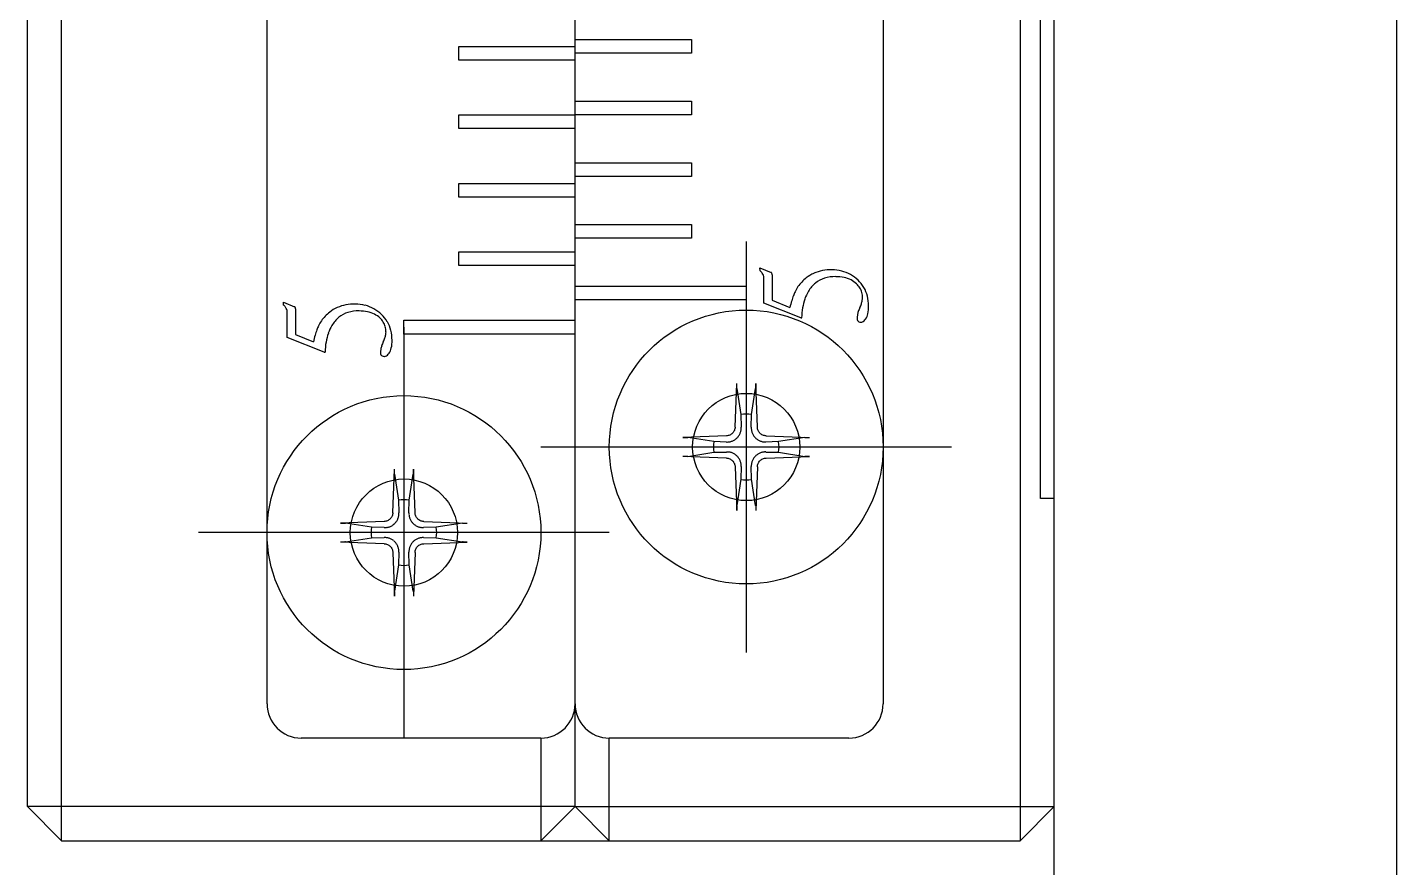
# Model space of a CAD drawing. Extents: x 1 to 277, y 0 to 196.
# Drawn here: x 171.95 to 191.95, y 96.62 to 108.89 of the extents above; entities that cross this region are included whole.
import ezdxf

# ---------------------------------------------------------------- set-up
doc = ezdxf.new("R2010")
doc.units = 0
doc.linetypes.add('CENTER', pattern=[50.8, 31.75, -6.35, 6.35, -6.35])
doc.layers.get('0').update_dxf_attribs({"linetype": 'CONTINUOUS'})
doc.layers.add('CENTER', color=1, linetype='CENTER')

msp = doc.modelspace()

# ---------------------------------------------------------------- linework, layer by layer
at = {"color": 7, "linetype": 'CONTINUOUS'}
for p, q in [((172.45, 97.01), (172.45, 122.01)), ((186.45, 122.01), (186.45, 97.01)), ((186.95, 84.51), (186.95, 122.01)), ((191.95, 122.01), (191.95, 89.51)), ((171.95, 97.51), (171.95, 121.51)), ((179.95, 97.51), (179.95, 121.51)), ((175.45, 99.01), (175.45, 120.01)), ((184.45, 120.01), (184.45, 99.01)), ((186.75, 102.01), (186.75, 117.01)), ((178.25, 108.41), (178.25, 108.61)), ((178.25, 108.61), (179.95, 108.61)), ((179.95, 108.71), (181.65, 108.71)), ((181.65, 108.71), (181.65, 108.51)), ((179.95, 108.41), (178.25, 108.41)), ((181.65, 108.51), (179.95, 108.51)), ((179.95, 107.81), (181.65, 107.81)), ((181.65, 107.81), (181.65, 107.61)), ((178.25, 107.41), (178.25, 107.61)), ((178.25, 107.61), (179.95, 107.61)), ((181.65, 107.61), (179.95, 107.61)), ((179.95, 107.41), (178.25, 107.41)), ((179.95, 106.91), (181.65, 106.91)), ((181.65, 106.91), (181.65, 106.71)), ((178.25, 106.41), (178.25, 106.61)), ((178.25, 106.61), (179.95, 106.61)), ((181.65, 106.71), (179.95, 106.71)), ((179.95, 106.41), (178.25, 106.41)), ((179.95, 106.01), (181.65, 106.01)), ((181.65, 106.01), (181.65, 105.81)), ((181.65, 105.81), (179.95, 105.81)), ((178.25, 105.41), (178.25, 105.61)), ((178.25, 105.61), (179.95, 105.61)), ((179.95, 105.41), (178.25, 105.41)), ((182.654, 105.331), (182.65, 105.376)), ((182.65, 105.376), (182.813, 105.309)), ((182.707, 104.861), (182.707, 105.234)), ((182.827, 105.276), (182.827, 104.905)), ((179.95, 105.11), (182.45, 105.11)), ((182.45, 105.11), (182.45, 104.91)), ((175.693, 104.831), (175.689, 104.876)), ((175.689, 104.876), (175.852, 104.809)), ((182.45, 104.91), (179.95, 104.91)), ((183.247, 104.647), (182.707, 104.861)), ((182.827, 104.905), (183.088, 104.795)), ((175.746, 104.361), (175.746, 104.734)), ((175.866, 104.776), (175.866, 104.405)), ((177.45, 104.41), (177.45, 104.61)), ((177.45, 104.61), (179.95, 104.61)), ((175.866, 104.405), (176.127, 104.295)), ((179.95, 104.41), (177.45, 104.41)), ((176.286, 104.147), (175.746, 104.361)), ((182.287, 103.05), (182.312, 103.686)), ((182.311, 103.665), (182.312, 103.676)), ((182.311, 103.655), (182.311, 103.665)), ((182.311, 103.65), (182.311, 103.655)), ((182.311, 103.645), (182.311, 103.65)), ((182.312, 103.635), (182.311, 103.645)), ((182.312, 103.676), (182.312, 103.686)), ((182.312, 103.631), (182.312, 103.635)), ((182.312, 103.627), (182.312, 103.631)), ((182.312, 103.623), (182.312, 103.627)), ((182.312, 103.62), (182.312, 103.623)), ((182.313, 103.617), (182.312, 103.62)), ((182.313, 103.614), (182.313, 103.617)), ((182.313, 103.614), (182.373, 103.233)), ((182.527, 103.233), (182.587, 103.614)), ((182.588, 103.62), (182.587, 103.617)), ((182.587, 103.617), (182.587, 103.614)), ((182.588, 103.686), (182.588, 103.676)), ((182.613, 103.05), (182.588, 103.686)), ((182.588, 103.676), (182.589, 103.665)), ((182.589, 103.645), (182.588, 103.635)), ((182.588, 103.635), (182.588, 103.631)), ((182.588, 103.631), (182.588, 103.627)), ((182.588, 103.627), (182.588, 103.623)), ((182.588, 103.623), (182.588, 103.62)), ((182.589, 103.665), (182.589, 103.655)), ((182.589, 103.655), (182.589, 103.65)), ((182.589, 103.65), (182.589, 103.645)), ((182.373, 103.233), (182.377, 103.048)), ((182.523, 103.048), (182.527, 103.233)), ((182.277, 103.002), (182.271, 102.991)), ((182.281, 103.014), (182.277, 103.002)), ((182.284, 103.026), (182.281, 103.014)), ((182.286, 103.038), (182.284, 103.026)), ((182.287, 103.05), (182.286, 103.038)), ((182.614, 103.037), (182.613, 103.05)), ((182.616, 103.025), (182.614, 103.037)), ((182.619, 103.013), (182.616, 103.025)), ((182.623, 103.002), (182.619, 103.013)), ((182.629, 102.99), (182.623, 103.002)), ((182.161, 102.923), (181.524, 102.898)), ((181.524, 102.898), (181.535, 102.899)), ((181.535, 102.899), (181.545, 102.899)), ((181.545, 102.899), (181.556, 102.899)), ((181.556, 102.899), (181.561, 102.899)), ((181.561, 102.899), (181.566, 102.899)), ((181.566, 102.899), (181.575, 102.899)), ((181.575, 102.899), (181.579, 102.899)), ((181.579, 102.899), (181.583, 102.898)), ((181.583, 102.898), (181.587, 102.898)), ((181.587, 102.898), (181.59, 102.898)), ((181.59, 102.898), (181.593, 102.898)), ((181.593, 102.898), (181.596, 102.897)), ((181.978, 102.838), (181.596, 102.897)), ((182.163, 102.833), (181.978, 102.838)), ((182.173, 102.924), (182.161, 102.923)), ((182.185, 102.926), (182.173, 102.924)), ((182.197, 102.929), (182.185, 102.926)), ((182.209, 102.934), (182.197, 102.929)), ((182.22, 102.939), (182.209, 102.934)), ((182.231, 102.946), (182.22, 102.939)), ((182.24, 102.953), (182.231, 102.946)), ((182.249, 102.961), (182.24, 102.953)), ((182.257, 102.97), (182.249, 102.961)), ((182.265, 102.98), (182.257, 102.97)), ((182.271, 102.991), (182.265, 102.98)), ((182.635, 102.98), (182.629, 102.99)), ((182.643, 102.97), (182.635, 102.98)), ((182.651, 102.961), (182.643, 102.97)), ((182.66, 102.953), (182.651, 102.961)), ((182.67, 102.946), (182.66, 102.953)), ((182.68, 102.939), (182.67, 102.946)), ((182.691, 102.934), (182.68, 102.939)), ((182.703, 102.929), (182.691, 102.934)), ((182.715, 102.926), (182.703, 102.929)), ((182.727, 102.924), (182.715, 102.926)), ((182.739, 102.923), (182.727, 102.924)), ((182.922, 102.838), (182.737, 102.833)), ((182.739, 102.923), (183.376, 102.898)), ((183.304, 102.897), (182.922, 102.838)), ((183.304, 102.897), (183.307, 102.898)), ((183.307, 102.898), (183.31, 102.898)), ((183.31, 102.898), (183.313, 102.898)), ((183.313, 102.898), (183.317, 102.898)), ((183.317, 102.898), (183.321, 102.899)), ((183.321, 102.899), (183.325, 102.899)), ((183.325, 102.899), (183.334, 102.899)), ((183.334, 102.899), (183.339, 102.899)), ((183.339, 102.899), (183.344, 102.899)), ((183.344, 102.899), (183.355, 102.899)), ((183.355, 102.899), (183.365, 102.899)), ((183.365, 102.899), (183.376, 102.898)), ((181.535, 102.622), (181.524, 102.622)), ((182.161, 102.598), (181.524, 102.622)), ((181.545, 102.622), (181.535, 102.622)), ((181.556, 102.622), (181.545, 102.622)), ((181.561, 102.622), (181.556, 102.622)), ((181.566, 102.622), (181.561, 102.622)), ((181.575, 102.622), (181.566, 102.622)), ((181.579, 102.622), (181.575, 102.622)), ((181.583, 102.622), (181.579, 102.622)), ((181.587, 102.623), (181.583, 102.622)), ((181.59, 102.623), (181.587, 102.623)), ((181.593, 102.623), (181.59, 102.623)), ((181.596, 102.623), (181.593, 102.623)), ((181.596, 102.623), (181.978, 102.683)), ((181.978, 102.683), (182.163, 102.687)), ((182.737, 102.687), (182.922, 102.683)), ((182.739, 102.598), (183.376, 102.622)), ((182.922, 102.683), (183.304, 102.623)), ((183.307, 102.623), (183.304, 102.623)), ((183.31, 102.623), (183.307, 102.623)), ((183.313, 102.623), (183.31, 102.623)), ((183.317, 102.622), (183.313, 102.623)), ((183.321, 102.622), (183.317, 102.622)), ((183.325, 102.622), (183.321, 102.622)), ((183.334, 102.622), (183.325, 102.622)), ((183.339, 102.622), (183.334, 102.622)), ((183.344, 102.622), (183.339, 102.622)), ((183.355, 102.622), (183.344, 102.622)), ((183.365, 102.622), (183.355, 102.622)), ((183.376, 102.622), (183.365, 102.622)), ((177.287, 101.8), (177.312, 102.436)), ((177.311, 102.415), (177.312, 102.426)), ((177.311, 102.405), (177.311, 102.415)), ((177.311, 102.4), (177.311, 102.405)), ((177.312, 102.426), (177.312, 102.436)), ((177.588, 102.436), (177.588, 102.426)), ((177.613, 101.8), (177.588, 102.436)), ((177.588, 102.426), (177.589, 102.415)), ((177.589, 102.415), (177.589, 102.405)), ((177.589, 102.405), (177.589, 102.4)), ((182.161, 102.598), (182.173, 102.597)), ((182.173, 102.597), (182.185, 102.595)), ((182.185, 102.595), (182.197, 102.592)), ((182.197, 102.592), (182.209, 102.587)), ((182.209, 102.587), (182.22, 102.582)), ((182.22, 102.582), (182.23, 102.575)), ((182.23, 102.575), (182.24, 102.568)), ((182.24, 102.568), (182.249, 102.56)), ((182.249, 102.56), (182.257, 102.551)), ((182.257, 102.551), (182.265, 102.541)), ((182.265, 102.541), (182.271, 102.53)), ((182.271, 102.53), (182.277, 102.519)), ((182.277, 102.519), (182.281, 102.508)), ((182.281, 102.508), (182.284, 102.495)), ((182.284, 102.495), (182.286, 102.483)), ((182.286, 102.483), (182.287, 102.471)), ((182.287, 102.471), (182.312, 101.834)), ((182.377, 102.473), (182.373, 102.288)), ((182.527, 102.288), (182.523, 102.473)), ((182.613, 102.471), (182.588, 101.834)), ((182.613, 102.471), (182.614, 102.483)), ((182.614, 102.483), (182.616, 102.495)), ((182.616, 102.495), (182.619, 102.507)), ((182.619, 102.507), (182.623, 102.519)), ((182.623, 102.519), (182.629, 102.53)), ((182.629, 102.53), (182.635, 102.541)), ((182.635, 102.541), (182.643, 102.551)), ((182.643, 102.551), (182.651, 102.56)), ((182.651, 102.56), (182.66, 102.568)), ((182.66, 102.568), (182.669, 102.575)), ((182.669, 102.575), (182.68, 102.582)), ((182.68, 102.582), (182.691, 102.587)), ((182.691, 102.587), (182.703, 102.592)), ((182.703, 102.592), (182.715, 102.595)), ((182.715, 102.595), (182.727, 102.597)), ((182.727, 102.597), (182.739, 102.598)), ((177.311, 102.395), (177.311, 102.4)), ((177.312, 102.385), (177.311, 102.395)), ((177.312, 102.381), (177.312, 102.385)), ((177.312, 102.377), (177.312, 102.381)), ((177.312, 102.373), (177.312, 102.377)), ((177.312, 102.37), (177.312, 102.373)), ((177.313, 102.367), (177.312, 102.37)), ((177.313, 102.364), (177.313, 102.367)), ((177.313, 102.364), (177.373, 101.983)), ((177.527, 101.983), (177.587, 102.364)), ((177.588, 102.37), (177.587, 102.367)), ((177.587, 102.367), (177.587, 102.364)), ((177.589, 102.395), (177.588, 102.385)), ((177.588, 102.385), (177.588, 102.381)), ((177.588, 102.381), (177.588, 102.377)), ((177.588, 102.377), (177.588, 102.373)), ((177.588, 102.373), (177.588, 102.37)), ((177.589, 102.4), (177.589, 102.395)), ((182.373, 102.288), (182.313, 101.906)), ((182.587, 101.906), (182.527, 102.288)), ((186.95, 102.01), (186.75, 102.01)), ((177.373, 101.983), (177.377, 101.798)), ((177.523, 101.798), (177.527, 101.983)), ((182.311, 101.876), (182.312, 101.885)), ((182.311, 101.871), (182.311, 101.876)), ((182.311, 101.866), (182.311, 101.871)), ((182.311, 101.855), (182.311, 101.866)), ((182.312, 101.845), (182.311, 101.855)), ((182.312, 101.901), (182.313, 101.904)), ((182.312, 101.897), (182.312, 101.901)), ((182.312, 101.894), (182.312, 101.897)), ((182.312, 101.89), (182.312, 101.894)), ((182.312, 101.885), (182.312, 101.89)), ((182.312, 101.834), (182.312, 101.845)), ((182.313, 101.904), (182.313, 101.906)), ((182.587, 101.906), (182.587, 101.904)), ((182.587, 101.904), (182.588, 101.901)), ((182.588, 101.901), (182.588, 101.897)), ((182.588, 101.897), (182.588, 101.894)), ((182.588, 101.894), (182.588, 101.89)), ((182.588, 101.89), (182.588, 101.885)), ((182.588, 101.885), (182.589, 101.876)), ((182.589, 101.855), (182.588, 101.845)), ((182.588, 101.845), (182.588, 101.834)), ((182.589, 101.876), (182.589, 101.871)), ((182.589, 101.871), (182.589, 101.866)), ((182.589, 101.866), (182.589, 101.855)), ((177.161, 101.673), (176.524, 101.648)), ((176.524, 101.648), (176.535, 101.649)), ((176.535, 101.649), (176.545, 101.649)), ((176.545, 101.649), (176.556, 101.649)), ((176.556, 101.649), (176.561, 101.649)), ((176.561, 101.649), (176.566, 101.649)), ((176.566, 101.649), (176.575, 101.649)), ((176.575, 101.649), (176.579, 101.649)), ((176.579, 101.649), (176.583, 101.648)), ((176.583, 101.648), (176.587, 101.648)), ((176.587, 101.648), (176.59, 101.648)), ((176.59, 101.648), (176.593, 101.648)), ((176.593, 101.648), (176.596, 101.647)), ((176.978, 101.588), (176.596, 101.647)), ((177.173, 101.674), (177.161, 101.673)), ((177.185, 101.676), (177.173, 101.674)), ((177.197, 101.679), (177.185, 101.676)), ((177.209, 101.684), (177.197, 101.679)), ((177.22, 101.689), (177.209, 101.684)), ((177.231, 101.696), (177.22, 101.689)), ((177.24, 101.703), (177.231, 101.696)), ((177.249, 101.711), (177.24, 101.703)), ((177.257, 101.72), (177.249, 101.711)), ((177.265, 101.73), (177.257, 101.72)), ((177.271, 101.741), (177.265, 101.73)), ((177.277, 101.752), (177.271, 101.741)), ((177.281, 101.764), (177.277, 101.752)), ((177.284, 101.776), (177.281, 101.764)), ((177.286, 101.788), (177.284, 101.776)), ((177.287, 101.8), (177.286, 101.788)), ((177.614, 101.787), (177.613, 101.8)), ((177.616, 101.775), (177.614, 101.787)), ((177.619, 101.763), (177.616, 101.775)), ((177.623, 101.752), (177.619, 101.763)), ((177.629, 101.74), (177.623, 101.752)), ((177.635, 101.73), (177.629, 101.74)), ((177.643, 101.72), (177.635, 101.73)), ((177.651, 101.711), (177.643, 101.72)), ((177.66, 101.703), (177.651, 101.711)), ((177.67, 101.696), (177.66, 101.703)), ((177.68, 101.689), (177.67, 101.696)), ((177.691, 101.684), (177.68, 101.689)), ((177.703, 101.679), (177.691, 101.684)), ((177.715, 101.676), (177.703, 101.679)), ((177.727, 101.674), (177.715, 101.676)), ((177.739, 101.673), (177.727, 101.674)), ((177.739, 101.673), (178.376, 101.648)), ((178.304, 101.647), (177.922, 101.588)), ((178.304, 101.647), (178.307, 101.648)), ((178.307, 101.648), (178.31, 101.648)), ((178.31, 101.648), (178.313, 101.648)), ((178.313, 101.648), (178.317, 101.648)), ((178.317, 101.648), (178.321, 101.649)), ((178.321, 101.649), (178.325, 101.649)), ((178.325, 101.649), (178.334, 101.649)), ((178.334, 101.649), (178.339, 101.649)), ((178.339, 101.649), (178.344, 101.649)), ((178.344, 101.649), (178.355, 101.649)), ((178.355, 101.649), (178.365, 101.649)), ((178.365, 101.649), (178.376, 101.648)), ((176.596, 101.373), (176.978, 101.433)), ((177.163, 101.583), (176.978, 101.588)), ((176.978, 101.433), (177.163, 101.437)), ((177.922, 101.588), (177.737, 101.583)), ((177.737, 101.437), (177.922, 101.433)), ((177.922, 101.433), (178.304, 101.373)), ((176.535, 101.372), (176.524, 101.372)), ((177.161, 101.348), (176.524, 101.372)), ((176.545, 101.372), (176.535, 101.372)), ((176.556, 101.372), (176.545, 101.372)), ((176.561, 101.372), (176.556, 101.372)), ((176.566, 101.372), (176.561, 101.372)), ((176.575, 101.372), (176.566, 101.372)), ((176.579, 101.372), (176.575, 101.372)), ((176.583, 101.372), (176.579, 101.372)), ((176.587, 101.373), (176.583, 101.372)), ((176.59, 101.373), (176.587, 101.373)), ((176.593, 101.373), (176.59, 101.373)), ((176.596, 101.373), (176.593, 101.373)), ((177.161, 101.348), (177.173, 101.347)), ((177.173, 101.347), (177.185, 101.345)), ((177.185, 101.345), (177.197, 101.342)), ((177.197, 101.342), (177.209, 101.337)), ((177.209, 101.337), (177.22, 101.332)), ((177.22, 101.332), (177.23, 101.325)), ((177.23, 101.325), (177.24, 101.318)), ((177.24, 101.318), (177.249, 101.31)), ((177.249, 101.31), (177.257, 101.301)), ((177.257, 101.301), (177.265, 101.291)), ((177.265, 101.291), (177.271, 101.28)), ((177.271, 101.28), (177.277, 101.269)), ((177.277, 101.269), (177.281, 101.258)), ((177.281, 101.258), (177.284, 101.245)), ((177.284, 101.245), (177.286, 101.233)), ((177.286, 101.233), (177.287, 101.221)), ((177.287, 101.221), (177.312, 100.584)), ((177.377, 101.223), (177.373, 101.038)), ((177.527, 101.038), (177.523, 101.223)), ((177.613, 101.221), (177.588, 100.584)), ((177.613, 101.221), (177.614, 101.233)), ((177.614, 101.233), (177.616, 101.245)), ((177.616, 101.245), (177.619, 101.257)), ((177.619, 101.257), (177.623, 101.269)), ((177.623, 101.269), (177.629, 101.28)), ((177.629, 101.28), (177.635, 101.291)), ((177.635, 101.291), (177.643, 101.301)), ((177.643, 101.301), (177.651, 101.31)), ((177.651, 101.31), (177.66, 101.318)), ((177.66, 101.318), (177.669, 101.325)), ((177.669, 101.325), (177.68, 101.332)), ((177.68, 101.332), (177.691, 101.337)), ((177.691, 101.337), (177.703, 101.342)), ((177.703, 101.342), (177.715, 101.345)), ((177.715, 101.345), (177.727, 101.347)), ((177.727, 101.347), (177.739, 101.348)), ((177.739, 101.348), (178.376, 101.372)), ((178.307, 101.373), (178.304, 101.373)), ((178.31, 101.373), (178.307, 101.373)), ((178.313, 101.373), (178.31, 101.373)), ((178.317, 101.372), (178.313, 101.373)), ((178.321, 101.372), (178.317, 101.372)), ((178.325, 101.372), (178.321, 101.372)), ((178.334, 101.372), (178.325, 101.372)), ((178.339, 101.372), (178.334, 101.372)), ((178.344, 101.372), (178.339, 101.372)), ((178.355, 101.372), (178.344, 101.372)), ((178.365, 101.372), (178.355, 101.372)), ((178.376, 101.372), (178.365, 101.372)), ((177.373, 101.038), (177.313, 100.656)), ((177.587, 100.656), (177.527, 101.038)), ((177.311, 100.626), (177.312, 100.635)), ((177.311, 100.621), (177.311, 100.626)), ((177.311, 100.616), (177.311, 100.621)), ((177.311, 100.605), (177.311, 100.616)), ((177.312, 100.595), (177.311, 100.605)), ((177.312, 100.651), (177.313, 100.654)), ((177.312, 100.647), (177.312, 100.651)), ((177.312, 100.644), (177.312, 100.647)), ((177.312, 100.64), (177.312, 100.644)), ((177.312, 100.635), (177.312, 100.64)), ((177.313, 100.654), (177.313, 100.656)), ((177.587, 100.656), (177.587, 100.654)), ((177.587, 100.654), (177.588, 100.651)), ((177.588, 100.651), (177.588, 100.647)), ((177.588, 100.647), (177.588, 100.644)), ((177.588, 100.644), (177.588, 100.64)), ((177.588, 100.64), (177.588, 100.635)), ((177.588, 100.635), (177.589, 100.626)), ((177.589, 100.605), (177.588, 100.595)), ((177.589, 100.626), (177.589, 100.621)), ((177.589, 100.621), (177.589, 100.616)), ((177.589, 100.616), (177.589, 100.605)), ((177.312, 100.584), (177.312, 100.595)), ((177.588, 100.595), (177.588, 100.584)), ((179.45, 98.51), (175.95, 98.51)), ((179.45, 98.51), (179.45, 97.01)), ((180.45, 97.01), (180.45, 98.51)), ((183.95, 98.51), (180.45, 98.51)), ((179.95, 97.51), (171.95, 97.51)), ((172.45, 97.01), (171.95, 97.51)), ((179.95, 97.51), (179.45, 97.01)), ((179.95, 97.51), (186.95, 97.51)), ((180.45, 97.01), (179.95, 97.51)), ((186.95, 97.51), (186.45, 97.01)), ((172.45, 97.01), (186.45, 97.01))]:
    msp.add_line(p, q, dxfattribs=at)
for centre, radius in [((182.45, 102.76), 2), ((177.45, 101.51), 2), ((182.45, 102.76), 0.783), ((177.45, 101.51), 0.783)]:
    msp.add_circle(centre, radius, dxfattribs=at)
for centre, radius, start, end in [((182.535, 105.188), 0.187, 37.1607, 50.255), ((182.585, 105.226), 0.123, 19.8018, 37.0841), ((182.604, 105.234), 0.103, 359.9573, 19.456), ((182.809, 105.294), 0.0151, 37.0574, 74.0647), ((182.798, 105.287), 0.0281, 11.4538, 35.805), ((182.754, 105.277), 0.0733, 359.1351, 11.9708), ((183.711, 104.743), 0.62, 128.2978, 136.5808), ((183.66, 104.801), 0.543, 114.2446, 127.8899), ((183.67, 104.776), 0.57, 100.8892, 114.1023), ((183.711, 104.849), 0.395, 107.3246, 129.2769), ((183.692, 104.654), 0.694, 89.2215, 100.7983), ((183.743, 104.734), 0.514, 88.4839, 106.8828), ((183.687, 104.708), 0.639, 75.7632, 88.7145), ((183.748, 104.596), 0.651, 78.3503, 89.2247), ((183.71, 104.802), 0.544, 61.19, 75.6305), ((183.792, 104.811), 0.433, 64.0754, 78.3685), ((183.702, 104.792), 0.556, 46.7918, 61.0148), ((183.637, 104.79), 0.53, 153.3872, 160.1611), ((183.649, 104.798), 0.538, 145.5472, 154.6615), ((183.666, 104.786), 0.558, 136.6126, 145.5054), ((183.903, 104.711), 0.633, 149.2808, 160.5721), ((183.754, 104.803), 0.458, 129.8178, 149.7095), ((183.835, 104.901), 0.332, 46.8732, 63.9198), ((183.851, 104.926), 0.303, 31.5113, 45.9675), ((183.745, 104.837), 0.493, 30.7739, 46.7817), ((183.881, 104.945), 0.269, 15.6366, 31.3182), ((183.855, 104.938), 0.295, 0.7211, 15.4421), ((183.758, 104.847), 0.477, 14.1459, 30.5209), ((175.573, 104.688), 0.187, 37.1607, 50.255), ((175.624, 104.726), 0.123, 19.8018, 37.0841), ((175.848, 104.794), 0.0151, 37.0574, 74.0647), ((175.837, 104.787), 0.0281, 11.4538, 35.805), ((176.709, 104.276), 0.57, 100.8892, 114.1023), ((176.731, 104.154), 0.694, 89.2215, 100.7983), ((176.726, 104.208), 0.639, 75.7632, 88.7145), ((176.748, 104.302), 0.544, 61.19, 75.6305), ((185.225, 104.286), 2.197, 163.9631, 166.5892), ((184.232, 104.573), 1.163, 160.0124, 164.0248), ((184.039, 104.663), 0.776, 160.6148, 170.4628), ((183.473, 105.081), 0.698, 335.8334, 340.8777), ((183.76, 104.982), 0.394, 340.7805, 348.1713), ((183.942, 104.945), 0.208, 347.9993, 359.3203), ((183.656, 104.824), 0.581, 359.6263, 13.9812), ((183.717, 104.813), 0.521, 348.2451, 0.7659), ((175.643, 104.734), 0.103, 359.9573, 19.456), ((175.793, 104.777), 0.0733, 359.1351, 11.9708), ((176.688, 104.298), 0.538, 145.5472, 154.6615), ((176.705, 104.286), 0.558, 136.6126, 145.5054), ((176.75, 104.243), 0.62, 128.2978, 136.5808), ((176.699, 104.301), 0.543, 114.2446, 127.8899), ((176.793, 104.303), 0.458, 129.8178, 149.7095), ((176.75, 104.349), 0.395, 107.3246, 129.2769), ((176.782, 104.234), 0.514, 88.4839, 106.8828), ((176.787, 104.096), 0.651, 78.3503, 89.2247), ((176.831, 104.311), 0.433, 64.0754, 78.3685), ((176.741, 104.292), 0.556, 46.7918, 61.0148), ((176.874, 104.401), 0.332, 46.8732, 63.9198), ((176.89, 104.426), 0.303, 31.5113, 45.9675), ((176.784, 104.337), 0.493, 30.7739, 46.7817), ((183.263, 104.692), 0.0479, 250.8609, 259.2763), ((183.256, 104.654), 0.0092, 257.2044, 282.7956), ((183.258, 104.647), 0.00178, 283.6323, 2.6279), ((184.28, 104.623), 1.021, 170.4715, 178.6731), ((184.326, 104.637), 0.257, 169.2315, 179.6241), ((184.134, 104.636), 0.066, 178.0277, 205.4071), ((184.466, 104.611), 0.4, 161.5675, 169.3119), ((184.111, 104.626), 0.0408, 207.1293, 244.954), ((184.675, 104.542), 0.62, 155.85, 161.6275), ((184.097, 104.694), 0.117, 291.5057, 309.093), ((184.088, 104.704), 0.13, 309.3474, 324.6593), ((184.013, 104.75), 0.218, 326.1652, 348.5243), ((177.271, 104.073), 1.163, 160.0124, 164.0248), ((176.676, 104.29), 0.53, 153.3872, 160.1611), ((177.078, 104.163), 0.776, 160.6148, 170.4628), ((176.942, 104.211), 0.633, 149.2808, 160.5721), ((176.919, 104.445), 0.269, 15.6366, 31.3182), ((176.799, 104.482), 0.394, 340.7805, 348.1713), ((176.893, 104.438), 0.295, 0.7211, 15.4421), ((176.981, 104.445), 0.208, 347.9993, 359.3203), ((176.797, 104.347), 0.477, 14.1459, 30.5209), ((176.695, 104.324), 0.581, 359.6263, 13.9812), ((184.123, 104.656), 0.0728, 246.281, 271.8872), ((184.126, 104.658), 0.0745, 269.7689, 274.4732), ((184.129, 104.62), 0.0361, 274.316, 281.9442), ((184.133, 104.599), 0.015, 281.5786, 295.2913), ((178.264, 103.786), 2.197, 163.9631, 166.5892), ((177.319, 104.123), 1.021, 170.4715, 178.6731), ((177.505, 104.111), 0.4, 161.5675, 169.3119), ((177.713, 104.042), 0.62, 155.85, 161.6275), ((176.512, 104.581), 0.698, 335.8334, 340.8777), ((177.052, 104.25), 0.218, 326.1652, 348.5243), ((176.756, 104.313), 0.521, 348.2451, 0.7659), ((176.302, 104.192), 0.0479, 250.8609, 259.2763), ((176.295, 104.154), 0.0092, 257.2044, 282.7956), ((176.296, 104.147), 0.00178, 283.6323, 2.6279), ((177.365, 104.137), 0.257, 169.2315, 179.6241), ((177.173, 104.136), 0.066, 178.0277, 205.4071), ((177.15, 104.126), 0.0408, 207.1293, 244.954), ((177.162, 104.156), 0.0728, 246.281, 271.8872), ((177.165, 104.158), 0.0745, 269.7689, 274.4732), ((177.168, 104.12), 0.0361, 274.316, 281.9442), ((177.172, 104.099), 0.015, 281.5786, 295.2913), ((177.136, 104.194), 0.117, 291.5057, 309.093), ((177.127, 104.204), 0.13, 309.3474, 324.6593), ((182.45, 102.76), 0.479, 80.6957, 99.3043), ((182.161, 103.042), 0.216, 345.0596, 350.4557), ((182.155, 103.043), 0.222, 350.4292, 355.7575), ((182.165, 103.043), 0.212, 355.7311, 1.3135), ((182.735, 103.043), 0.213, 178.6874, 184.268), ((182.745, 103.043), 0.222, 184.2424, 189.5709), ((182.739, 103.042), 0.216, 189.5456, 194.9391), ((182.45, 102.76), 0.479, 170.6957, 189.3043), ((182.168, 103.046), 0.213, 268.6874, 274.268), ((182.167, 103.056), 0.222, 274.2424, 279.5709), ((182.168, 103.049), 0.216, 279.5456, 284.9391), ((182.171, 103.039), 0.206, 284.9953, 290.6145), ((182.168, 103.047), 0.214, 290.572, 296.2994), ((182.174, 103.035), 0.201, 296.2694, 302.6116), ((182.169, 103.043), 0.209, 302.6454, 308.7756), ((182.174, 103.037), 0.202, 308.7204, 314.9342), ((182.173, 103.037), 0.202, 315.0678, 321.2775), ((182.168, 103.041), 0.209, 321.2249, 327.3542), ((182.175, 103.036), 0.201, 327.3884, 333.7306), ((182.163, 103.043), 0.214, 333.7006, 339.428), ((182.171, 103.04), 0.206, 339.386, 345.0043), ((182.729, 103.04), 0.206, 194.9953, 200.6145), ((182.737, 103.043), 0.214, 200.572, 206.2994), ((182.725, 103.036), 0.201, 206.2694, 212.6116), ((182.732, 103.041), 0.209, 212.6454, 218.7756), ((182.727, 103.037), 0.202, 218.7204, 224.9342), ((182.726, 103.037), 0.202, 225.0678, 231.2775), ((182.731, 103.043), 0.209, 231.2249, 237.3542), ((182.726, 103.035), 0.201, 237.3884, 243.7306), ((182.732, 103.047), 0.214, 243.7006, 249.428), ((182.729, 103.039), 0.206, 249.386, 255.0043), ((182.732, 103.049), 0.216, 255.0596, 260.4557), ((182.733, 103.056), 0.222, 260.4292, 265.7575), ((182.732, 103.046), 0.212, 265.7311, 271.3135), ((182.45, 102.76), 0.479, 350.6957, 9.3043), ((182.168, 102.475), 0.212, 85.7311, 91.3135), ((182.167, 102.465), 0.222, 80.4292, 85.7575), ((182.168, 102.472), 0.216, 75.0596, 80.4557), ((182.171, 102.482), 0.206, 69.386, 75.0043), ((182.168, 102.473), 0.214, 63.7006, 69.428), ((182.174, 102.486), 0.201, 57.3884, 63.7306), ((182.169, 102.478), 0.209, 51.2249, 57.3542), ((182.174, 102.484), 0.202, 45.0678, 51.2775), ((182.173, 102.484), 0.202, 38.7204, 44.9342), ((182.168, 102.479), 0.209, 32.6454, 38.7756), ((182.732, 102.479), 0.209, 141.2249, 147.3542), ((182.727, 102.484), 0.202, 135.0678, 141.2775), ((182.726, 102.484), 0.202, 128.7204, 134.9342), ((182.731, 102.478), 0.209, 122.6454, 128.7756), ((182.726, 102.486), 0.201, 116.2694, 122.6116), ((182.732, 102.473), 0.214, 110.572, 116.2994), ((182.729, 102.482), 0.206, 104.9953, 110.6145), ((182.732, 102.472), 0.216, 99.5456, 104.9391), ((182.733, 102.465), 0.222, 94.2424, 99.5709), ((182.732, 102.475), 0.213, 88.6874, 94.268), ((182.175, 102.484), 0.201, 26.2694, 32.6116), ((182.163, 102.478), 0.214, 20.572, 26.2994), ((182.171, 102.481), 0.206, 14.9953, 20.6145), ((182.161, 102.479), 0.216, 9.5456, 14.9391), ((182.155, 102.477), 0.222, 4.2424, 9.5709), ((182.165, 102.478), 0.213, 358.6874, 4.268), ((182.745, 102.477), 0.222, 170.4292, 175.7575), ((182.735, 102.478), 0.212, 175.7311, 181.3135), ((182.739, 102.479), 0.216, 165.0596, 170.4557), ((182.729, 102.481), 0.206, 159.386, 165.0043), ((182.737, 102.478), 0.214, 153.7006, 159.428), ((182.725, 102.484), 0.201, 147.3884, 153.7306), ((182.45, 102.76), 0.479, 260.6957, 279.3043), ((177.45, 101.51), 0.479, 80.6957, 99.3043), ((177.168, 101.797), 0.214, 290.572, 296.2994), ((177.174, 101.785), 0.201, 296.2694, 302.6116), ((177.169, 101.793), 0.209, 302.6454, 308.7756), ((177.174, 101.787), 0.202, 308.7204, 314.9342), ((177.173, 101.787), 0.202, 315.0678, 321.2775), ((177.168, 101.791), 0.209, 321.2249, 327.3542), ((177.175, 101.786), 0.201, 327.3884, 333.7306), ((177.163, 101.793), 0.214, 333.7006, 339.428), ((177.171, 101.79), 0.206, 339.386, 345.0043), ((177.161, 101.792), 0.216, 345.0596, 350.4557), ((177.155, 101.793), 0.222, 350.4292, 355.7575), ((177.165, 101.793), 0.212, 355.7311, 1.3135), ((177.735, 101.793), 0.213, 178.6874, 184.268), ((177.745, 101.793), 0.222, 184.2424, 189.5709), ((177.739, 101.792), 0.216, 189.5456, 194.9391), ((177.729, 101.79), 0.206, 194.9953, 200.6145), ((177.737, 101.793), 0.214, 200.572, 206.2994), ((177.725, 101.786), 0.201, 206.2694, 212.6116), ((177.732, 101.791), 0.209, 212.6454, 218.7756), ((177.727, 101.787), 0.202, 218.7204, 224.9342), ((177.726, 101.787), 0.202, 225.0678, 231.2775), ((177.731, 101.793), 0.209, 231.2249, 237.3542), ((177.726, 101.785), 0.201, 237.3884, 243.7306), ((177.732, 101.797), 0.214, 243.7006, 249.428), ((177.45, 101.51), 0.479, 170.6957, 189.3043), ((177.168, 101.796), 0.213, 268.6874, 274.268), ((177.168, 101.225), 0.212, 85.7311, 91.3135), ((177.167, 101.806), 0.222, 274.2424, 279.5709), ((177.167, 101.215), 0.222, 80.4292, 85.7575), ((177.168, 101.799), 0.216, 279.5456, 284.9391), ((177.168, 101.222), 0.216, 75.0596, 80.4557), ((177.171, 101.789), 0.206, 284.9953, 290.6145), ((177.171, 101.232), 0.206, 69.386, 75.0043), ((177.168, 101.223), 0.214, 63.7006, 69.428), ((177.174, 101.236), 0.201, 57.3884, 63.7306), ((177.169, 101.228), 0.209, 51.2249, 57.3542), ((177.731, 101.228), 0.209, 122.6454, 128.7756), ((177.726, 101.236), 0.201, 116.2694, 122.6116), ((177.732, 101.223), 0.214, 110.572, 116.2994), ((177.729, 101.789), 0.206, 249.386, 255.0043), ((177.729, 101.232), 0.206, 104.9953, 110.6145), ((177.732, 101.799), 0.216, 255.0596, 260.4557), ((177.732, 101.222), 0.216, 99.5456, 104.9391), ((177.733, 101.806), 0.222, 260.4292, 265.7575), ((177.733, 101.215), 0.222, 94.2424, 99.5709), ((177.732, 101.796), 0.212, 265.7311, 271.3135), ((177.732, 101.225), 0.213, 88.6874, 94.268), ((177.45, 101.51), 0.479, 350.6957, 9.3043), ((177.174, 101.234), 0.202, 45.0678, 51.2775), ((177.173, 101.234), 0.202, 38.7204, 44.9342), ((177.168, 101.229), 0.209, 32.6454, 38.7756), ((177.175, 101.234), 0.201, 26.2694, 32.6116), ((177.163, 101.228), 0.214, 20.572, 26.2994), ((177.171, 101.231), 0.206, 14.9953, 20.6145), ((177.161, 101.229), 0.216, 9.5456, 14.9391), ((177.155, 101.227), 0.222, 4.2424, 9.5709), ((177.165, 101.228), 0.213, 358.6874, 4.268), ((177.745, 101.227), 0.222, 170.4292, 175.7575), ((177.735, 101.228), 0.212, 175.7311, 181.3135), ((177.739, 101.229), 0.216, 165.0596, 170.4557), ((177.729, 101.231), 0.206, 159.386, 165.0043), ((177.737, 101.228), 0.214, 153.7006, 159.428), ((177.725, 101.234), 0.201, 147.3884, 153.7306), ((177.732, 101.229), 0.209, 141.2249, 147.3542), ((177.727, 101.234), 0.202, 135.0678, 141.2775), ((177.726, 101.234), 0.202, 128.7204, 134.9342), ((177.45, 101.51), 0.479, 260.6957, 279.3043), ((175.95, 99.01), 0.5, 180, 270), ((179.45, 99.01), 0.5, 270, 0), ((180.45, 99.01), 0.5, 180, 270), ((183.95, 99.01), 0.5, 270, 0)]:
    msp.add_arc(centre, radius, start, end, dxfattribs=at)
at = {"layer": 'CENTER', "color": 1, "linetype": 'CENTER'}
for p, q in [((182.45, 105.76), (182.45, 99.76)), ((177.45, 104.51), (177.45, 98.51)), ((185.45, 102.76), (179.45, 102.76)), ((180.45, 101.51), (174.45, 101.51))]:
    msp.add_line(p, q, dxfattribs=at)

doc.saveas('drawing.dxf')
